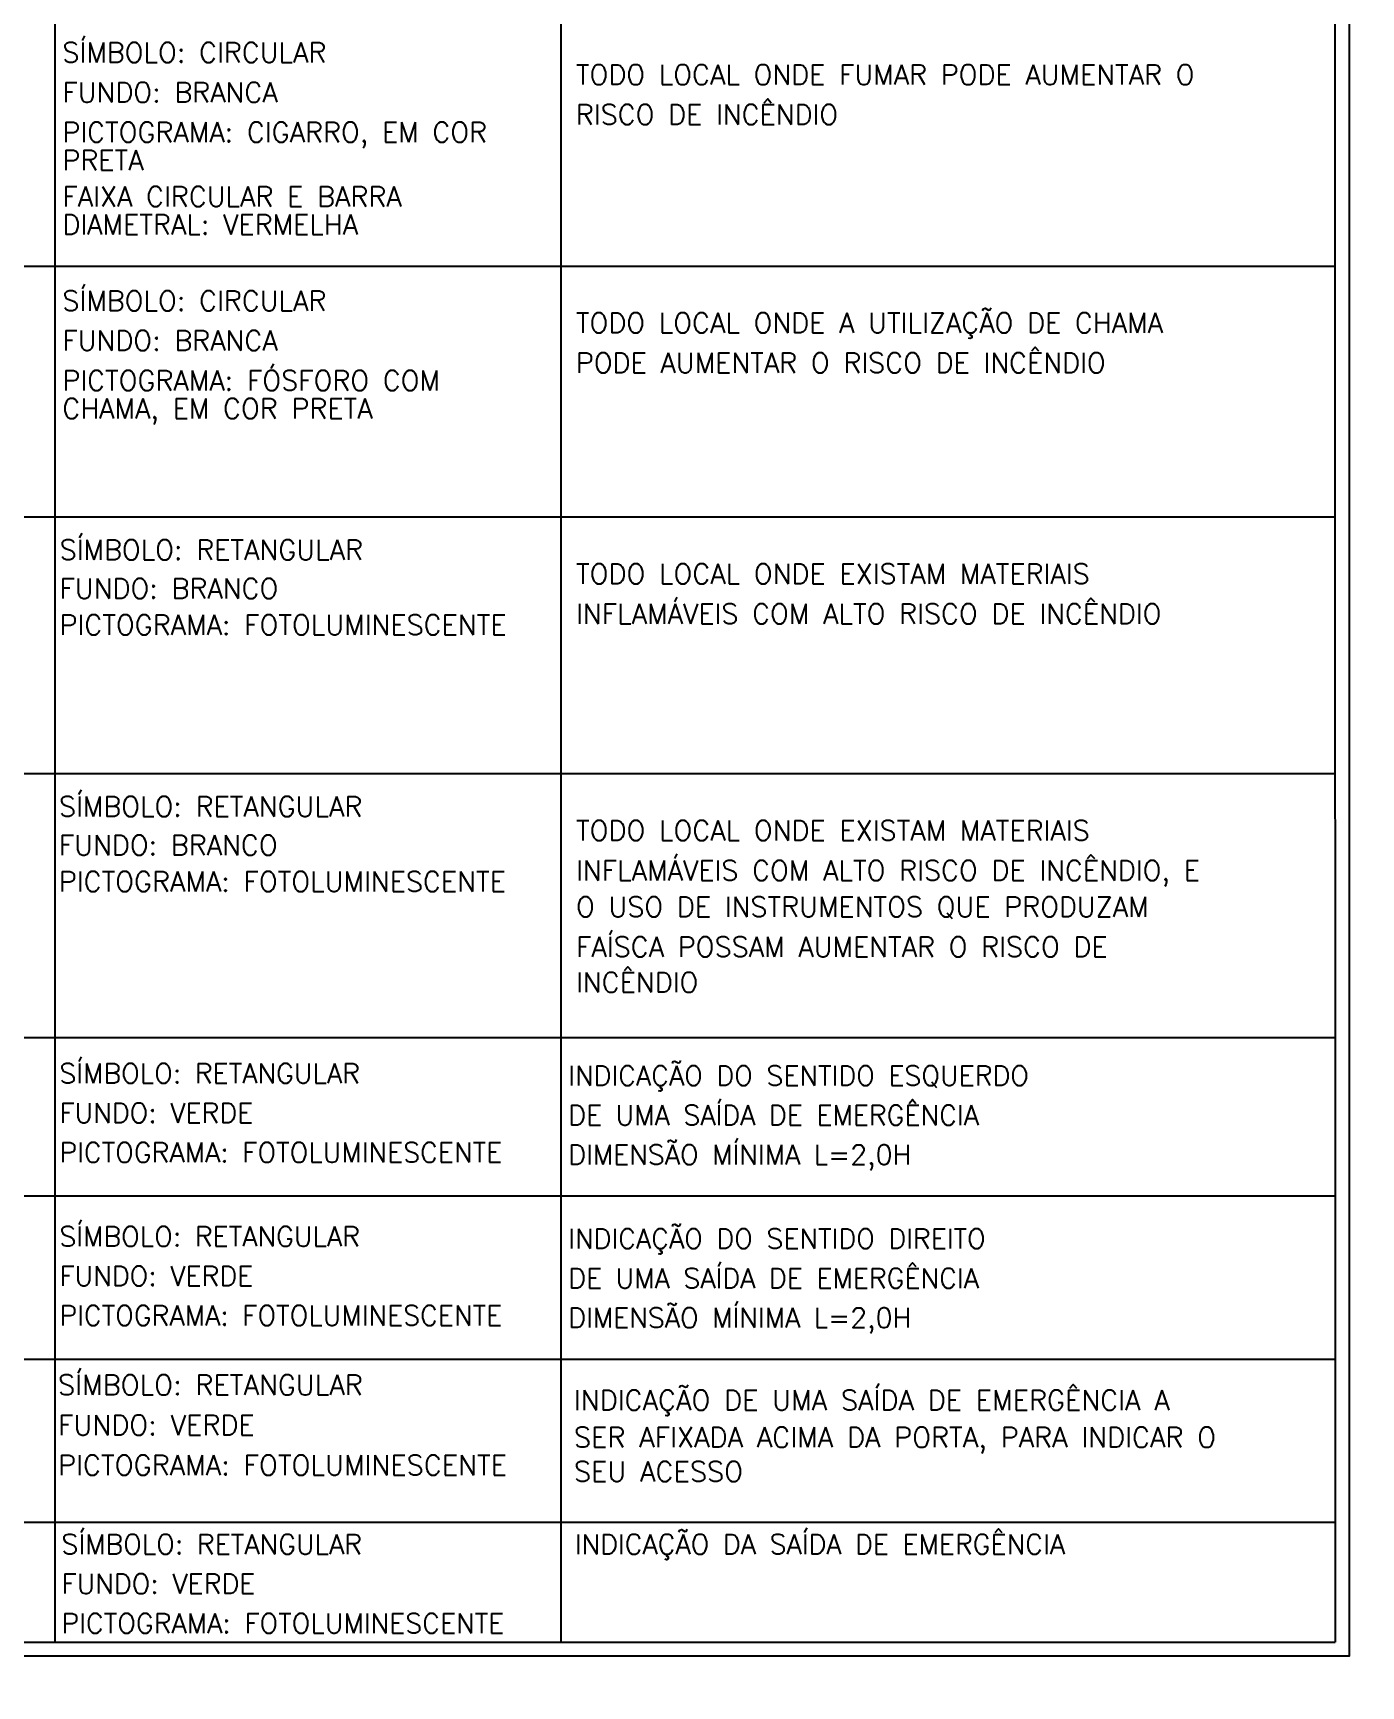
# Model space of a CAD drawing. Header units: metres. Extents: x -1783 to 21505, y -57 to 13660.
# Drawn here: x 6304 to 7427, y 10403 to 11800 of the extents above; entities that cross this region are included whole.
import ezdxf

# ---------------------------------------------------------------- set-up
doc = ezdxf.new("R2010")
doc.units = ezdxf.units.M
doc.header["$MEASUREMENT"] = 0
for name, color, linetype in [('cotas', 7, 'Continuous'), ('P025', 3, 'Continuous'), ('P03', 7, 'Continuous'), ('SIMB', 9, 'Continuous')]:
    doc.layers.add(name, color=color, linetype=linetype)
doc.styles.add('SR80-50', font='romans.shx', dxfattribs={"height": 10})

msp = doc.modelspace()

# ---------------------------------------------------------------- hatches: boundary and pattern name
at = {"layer": 'cotas'}
h = msp.add_hatch(color=7, dxfattribs=at)
h.dxf.hatch_style = 1
h.paths.add_polyline_path([(9417.498, 13659.963), (-1782.502, 13659.963), (-1782.502, 5739.963), (9417.498, 5739.963)])
h.paths.add_polyline_path([(-1515.835, 13593.296), (9284.165, 13593.296), (9284.165, 5806.63), (-1515.835, 5806.63)], flags=16)

# ---------------------------------------------------------------- linework, layer by layer
at = {"layer": 'P025', "color": 7}
for p, q in [((7405.027, 13427.02), (7405.393, 10439.56)), ((6322.962, 10439.56), (6322.963, 13249.381)), ((6750.864, 10439.56), (6750.865, 13249.381)), ((5183.102, 10816.885), (7405.352, 10816.885)), ((5183.102, 10679.014), (7405.363, 10679.014)), ((5183.102, 10541.143), (7405.374, 10541.143)), ((5183.102, 10439.56), (7405.393, 10439.56)), ((5184.645, 10439.56), (7405.393, 10439.56))]:
    msp.add_line(p, q, dxfattribs=at)
msp.add_lwpolyline([(5171.104, 13439.02), (7417.395, 13439.02), (7417.381, 10427.833), (5171.09, 10427.833)], close=True, dxfattribs=at)
at = {"layer": 'P03'}
for p, q in [((5183.105, 11603.197), (7405.31, 11603.197)), ((5183.105, 11391.089), (7405.285, 11391.089)), ((5183.105, 11174.026), (7405.285, 11174.026)), ((5183.105, 10950.79), (7405.285, 10950.79)), ((5183.105, 10950.79), (7405.285, 10950.79))]:
    msp.add_line(p, q, dxfattribs=at)
at = {"layer": 'P03', "color": 7}
msp.add_line((5183.105, 11391.089), (7405.327, 11391.089), dxfattribs=at)

# ---------------------------------------------------------------- texts
at = {"layer": 'P025', "color": 7, "style": 'SR80-50'}
msp.add_text('INDICAÇÃO DA SAÍDA DE EMERGÊNCIA', height=16.71168, dxfattribs=at).set_placement((6762.36, 10514.044))
at = {"layer": 'P03', "style": 'SR80-50'}
for s, height, p in [('SÍMBOLO: CIRCULAR', 16.86252, (6329.097, 11775.372)), ('TODO LOCAL ONDE FUMAR PODE AUMENTAR O', 16.86252, (6763.33, 11756.577)), ('FUNDO: BRANCA', 16.86252, (6329.097, 11741.647)), ('RISCO DE INCÊNDIO', 16.86252, (6763.33, 11722.852)), ('PICTOGRAMA: CIGARRO, EM COR', 16.86252, (6329.097, 11707.922)), ('PRETA', 16.8625, (6329.097, 11684.262)), ('FAIXA CIRCULAR E BARRA ', 16.86252, (6329.097, 11653.508)), ('DIAMETRAL: VERMELHA', 16.86252, (6329.097, 11629.819)), ('SÍMBOLO: CIRCULAR', 16.86252, (6329.097, 11565.429)), ('TODO LOCAL ONDE A UTILIZAÇÃO DE CHAMA', 16.86252, (6763.33, 11546.634)), ('FUNDO: BRANCA', 16.86252, (6329.097, 11531.704)), ('PODE AUMENTAR O RISCO DE INCÊNDIO', 16.86252, (6763.33, 11512.909)), ('PICTOGRAMA: FÓSFORO COM ', 16.86252, (6329.097, 11497.979)), ('CHAMA, EM COR PRETA', 16.86252, (6329.097, 11474.319)), ('SÍMBOLO: RETANGULAR', 16.86446, (6326.7, 11354.836)), ('TODO LOCAL ONDE EXISTAM MATERIAIS', 16.86446, (6763.513, 11334.52)), ('FUNDO: BRANCO', 16.86446, (6326.7, 11322.161)), ('INFLAMÁVEIS COM ALTO RISCO DE INCÊNDIO', 16.86446, (6763.513, 11300.791)), ('PICTOGRAMA: FOTOLUMINESCENTE', 16.86446, (6326.7, 11291.301)), ('SÍMBOLO: RETANGULAR', 16.86446, (6326.126, 11137.773)), ('TODO LOCAL ONDE EXISTAM MATERIAIS', 16.86446, (6763.513, 11117.457)), ('FUNDO: BRANCO', 16.86446, (6326.126, 11105.098)), ('INFLAMÁVEIS COM ALTO RISCO DE INCÊNDIO, E', 16.86446, (6763.513, 11083.728)), ('PICTOGRAMA: FOTOLUMINESCENTE', 16.86446, (6326.126, 11074.238)), ('O USO DE INSTRUMENTOS QUE PRODUZAM  ', 16.86446, (6763.513, 11052.993)), ('FAÍSCA POSSAM AUMENTAR O RISCO DE ', 16.86446, (6763.513, 11019.083)), ('INCÊNDIO', 16.8645, (6763.513, 10989.078)), ('SÍMBOLO: RETANGULAR', 16.94054, (6325.446, 10648.599)), ('INDICAÇÃO DE UMA SAÍDA DE EMERGÊNCIA A ', 16.94054, (6761.687, 10635.728)), ('FUNDO: VERDE', 16.94054, (6325.446, 10614.717)), ('SER AFIXADA ACIMA DA PORTA, PARA INDICAR O', 16.94054, (6761.687, 10604.349)), ('PICTOGRAMA: FOTOLUMINESCENTE', 16.94054, (6325.446, 10580.836)), ('SEU ACESSO', 16.9405, (6761.687, 10575.384))]:
    msp.add_text(s, height=height, dxfattribs=at).set_placement(p)
at = {"layer": 'P03', "color": 7, "linetype": 'Continuous', "style": 'SR80-50'}
for s, p in [('SÍMBOLO: RETANGULAR', (6328.276, 10514.044)), ('FUNDO: VERDE', (6328.276, 10480.62)), ('PICTOGRAMA: FOTOLUMINESCENTE', (6328.276, 10447.197))]:
    msp.add_text(s, height=16.71168, dxfattribs=at).set_placement(p)
at = {"layer": 'SIMB', "color": 7, "style": 'SR80-50'}
for s, p in [('SÍMBOLO: RETANGULAR', (6326.503, 10912.194)), ('INDICAÇÃO DO SENTIDO ESQUERDO', (6756.851, 10910.257)), ('FUNDO: VERDE', (6326.503, 10878.771)), ('DE UMA SAÍDA DE EMERGÊNCIA', (6756.851, 10876.834)), ('PICTOGRAMA: FOTOLUMINESCENTE', (6326.503, 10845.347)), ('DIMENSÃO MÍNIMA L=2,0H', (6756.851, 10843.411)), ('SÍMBOLO: RETANGULAR', (6326.503, 10774.323)), ('INDICAÇÃO DO SENTIDO DIREITO', (6756.851, 10772.386)), ('FUNDO: VERDE', (6326.503, 10740.899)), ('DE UMA SAÍDA DE EMERGÊNCIA', (6756.851, 10738.963)), ('PICTOGRAMA: FOTOLUMINESCENTE', (6326.503, 10707.476)), ('DIMENSÃO MÍNIMA L=2,0H', (6756.851, 10705.539))]:
    msp.add_text(s, height=16.71168, dxfattribs=at).set_placement(p)

doc.saveas('drawing.dxf')
